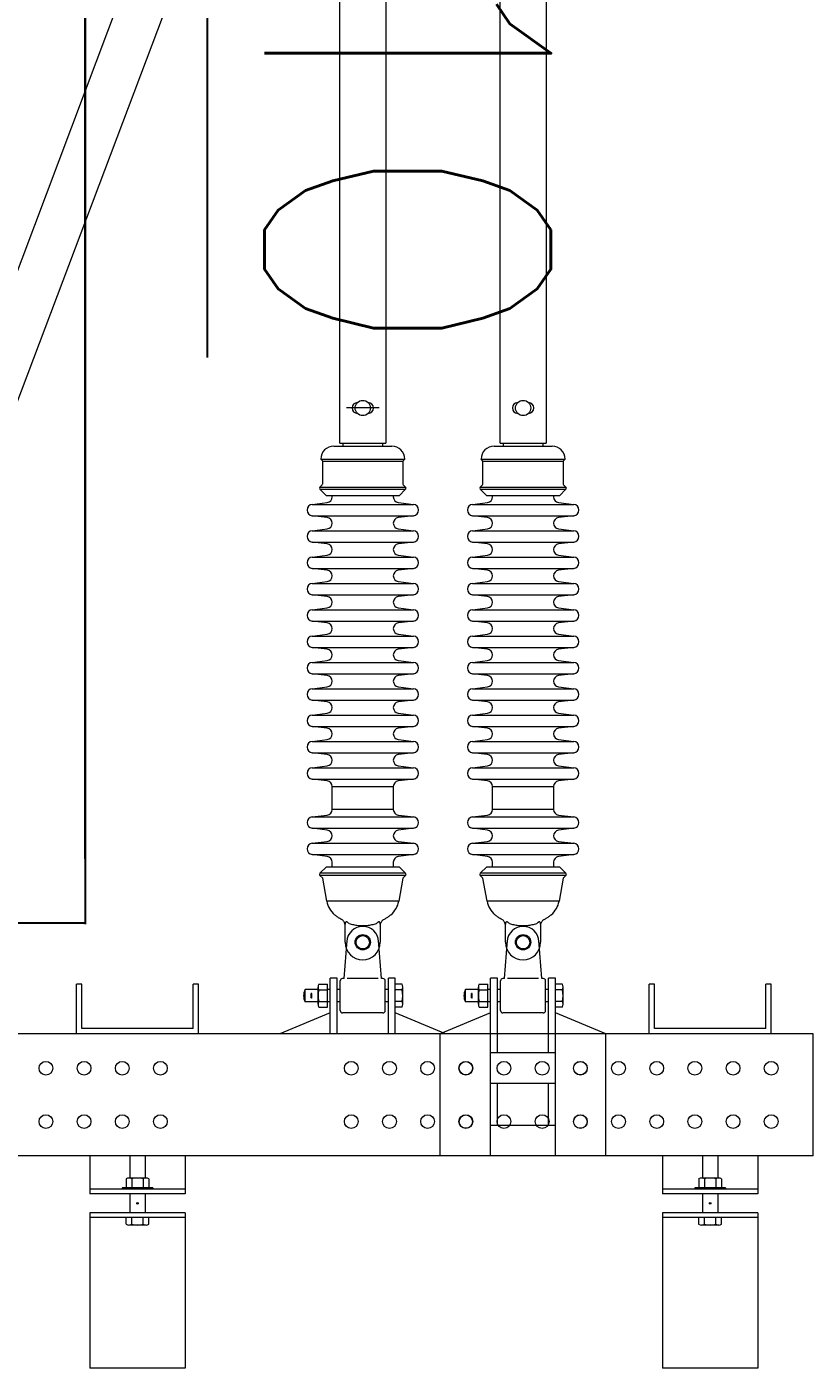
# Model space of a CAD drawing. Header units: millimetres. Extents: x -37020 to 35906, y -101 to 52234.
# Drawn here: x -218.469 to -217.439, y 318.751 to 320.509 of the extents above; entities that cross this region are included whole.
import ezdxf

# ---------------------------------------------------------------- set-up
doc = ezdxf.new("R2010")
doc.units = ezdxf.units.MM
doc.layers.add('Catenaria', color=2, linetype='Continuous')
doc.styles.add('Romans PF', font='romans.shx', dxfattribs={"width": 0.8})

msp = doc.modelspace()

# ---------------------------------------------------------------- linework, layer by layer
at = {"color": 251, "linetype": 'Continuous', "lineweight": 15}
for p, q in [((-218.0588, 319.9633), (-218.0588, 321.037)), ((-217.9985, 320.9282), (-217.9985, 319.9633)), ((-217.8488, 319.9633), (-217.8488, 320.8652)), ((-217.7885, 320.7564), (-217.7885, 319.9633)), ((-218.5859, 319.9118), (-218.3341, 320.5786)), ((-218.2777, 320.5573), (-218.5294, 319.8905)), ((-218.0071, 320.0093), (-218.0501, 320.0093)), ((-218.0588, 319.9633), (-217.9985, 319.9633)), ((-218.0544, 319.9593), (-218.0544, 319.9633)), ((-218.0029, 319.9633), (-218.0029, 319.9593)), ((-217.8488, 319.9633), (-217.7885, 319.9633)), ((-217.8444, 319.9593), (-217.8444, 319.9633)), ((-217.7929, 319.9633), (-217.7929, 319.9593)), ((-218.0811, 319.9398), (-218.0836, 319.9423)), ((-218.0836, 319.9423), (-217.9736, 319.9423)), ((-218.0811, 319.9101), (-218.0811, 319.9398)), ((-218.0811, 319.9398), (-217.9761, 319.9398)), ((-217.9736, 319.9423), (-217.9761, 319.9398)), ((-217.9761, 319.9398), (-217.9761, 319.9101)), ((-217.8711, 319.9398), (-217.8736, 319.9423)), ((-217.8736, 319.9423), (-217.7636, 319.9423)), ((-217.8711, 319.9101), (-217.8711, 319.9398)), ((-217.8711, 319.9398), (-217.7661, 319.9398)), ((-217.7636, 319.9423), (-217.7661, 319.9398)), ((-217.7661, 319.9398), (-217.7661, 319.9101)), ((-218.0847, 319.9057), (-218.0817, 319.9087)), ((-218.0847, 319.9057), (-217.9725, 319.9057)), ((-218.0761, 319.8943), (-218.0847, 319.9029)), ((-218.0847, 319.9029), (-217.9725, 319.9029)), ((-217.9725, 319.9029), (-217.9811, 319.8943)), ((-217.9755, 319.9087), (-217.9725, 319.9057)), ((-217.8747, 319.9057), (-217.8717, 319.9087)), ((-217.8747, 319.9057), (-217.7625, 319.9057)), ((-217.8661, 319.8943), (-217.8747, 319.9029)), ((-217.8747, 319.9029), (-217.7625, 319.9029)), ((-217.7625, 319.9029), (-217.7711, 319.8943)), ((-217.7655, 319.9087), (-217.7625, 319.9057)), ((-218.095, 319.883), (-218.0752, 319.8854)), ((-218.095, 319.883), (-217.9622, 319.883)), ((-217.9811, 319.8943), (-218.0761, 319.8943)), ((-218.0686, 319.8928), (-218.0686, 319.8943)), ((-217.9886, 319.8943), (-217.9886, 319.8928)), ((-217.982, 319.8854), (-217.9622, 319.883)), ((-217.885, 319.883), (-217.8652, 319.8854)), ((-217.885, 319.883), (-217.7522, 319.883)), ((-217.7711, 319.8943), (-217.8661, 319.8943)), ((-217.8586, 319.8928), (-217.8586, 319.8943)), ((-217.7786, 319.8943), (-217.7786, 319.8928)), ((-217.772, 319.8854), (-217.7522, 319.883)), ((-218.0752, 319.8658), (-218.095, 319.8681)), ((-218.095, 319.8681), (-217.9622, 319.8681)), ((-217.9622, 319.8681), (-217.982, 319.8658)), ((-217.8652, 319.8658), (-217.885, 319.8681)), ((-217.885, 319.8681), (-217.7522, 319.8681)), ((-217.7522, 319.8681), (-217.772, 319.8658)), ((-218.095, 319.8485), (-218.0752, 319.8509)), ((-218.095, 319.8485), (-217.9622, 319.8485)), ((-217.982, 319.8509), (-217.9622, 319.8485)), ((-217.885, 319.8485), (-217.8652, 319.8509)), ((-217.885, 319.8485), (-217.7522, 319.8485)), ((-217.772, 319.8509), (-217.7522, 319.8485)), ((-218.0752, 319.8313), (-218.095, 319.8336)), ((-218.095, 319.8336), (-217.9622, 319.8336)), ((-217.9622, 319.8336), (-217.982, 319.8313)), ((-217.8652, 319.8313), (-217.885, 319.8336)), ((-217.885, 319.8336), (-217.7522, 319.8336)), ((-217.7522, 319.8336), (-217.772, 319.8313)), ((-218.095, 319.814), (-218.0752, 319.8164)), ((-218.095, 319.814), (-217.9622, 319.814)), ((-217.982, 319.8164), (-217.9622, 319.814)), ((-217.885, 319.814), (-217.8652, 319.8164)), ((-217.885, 319.814), (-217.7522, 319.814)), ((-217.772, 319.8164), (-217.7522, 319.814)), ((-218.0752, 319.7968), (-218.095, 319.7991)), ((-218.095, 319.7991), (-217.9622, 319.7991)), ((-217.9622, 319.7991), (-217.982, 319.7968)), ((-217.8652, 319.7968), (-217.885, 319.7991)), ((-217.885, 319.7991), (-217.7522, 319.7991)), ((-217.7522, 319.7991), (-217.772, 319.7968)), ((-218.095, 319.7795), (-218.0752, 319.7819)), ((-218.095, 319.7795), (-217.9622, 319.7795)), ((-217.982, 319.7819), (-217.9622, 319.7795)), ((-217.885, 319.7795), (-217.8652, 319.7819)), ((-217.885, 319.7795), (-217.7522, 319.7795)), ((-217.772, 319.7819), (-217.7522, 319.7795)), ((-218.0752, 319.7623), (-218.095, 319.7646)), ((-218.095, 319.7646), (-217.9622, 319.7646)), ((-217.9622, 319.7646), (-217.982, 319.7623)), ((-217.8652, 319.7623), (-217.885, 319.7646)), ((-217.885, 319.7646), (-217.7522, 319.7646)), ((-217.7522, 319.7646), (-217.772, 319.7623)), ((-218.095, 319.745), (-218.0752, 319.7474)), ((-218.095, 319.745), (-217.9622, 319.745)), ((-217.982, 319.7474), (-217.9622, 319.745)), ((-217.885, 319.745), (-217.8652, 319.7474)), ((-217.885, 319.745), (-217.7522, 319.745)), ((-217.772, 319.7474), (-217.7522, 319.745)), ((-218.0752, 319.7278), (-218.095, 319.7301)), ((-218.095, 319.7301), (-217.9622, 319.7301)), ((-217.9622, 319.7301), (-217.982, 319.7278)), ((-217.8652, 319.7278), (-217.885, 319.7301)), ((-217.885, 319.7301), (-217.7522, 319.7301)), ((-217.7522, 319.7301), (-217.772, 319.7278)), ((-218.095, 319.7105), (-218.0752, 319.7129)), ((-218.095, 319.7105), (-217.9622, 319.7105)), ((-217.982, 319.7129), (-217.9622, 319.7105)), ((-217.885, 319.7105), (-217.8652, 319.7129)), ((-217.885, 319.7105), (-217.7522, 319.7105)), ((-217.772, 319.7129), (-217.7522, 319.7105)), ((-218.0752, 319.6933), (-218.095, 319.6956)), ((-218.095, 319.6956), (-217.9622, 319.6956)), ((-217.9622, 319.6956), (-217.982, 319.6933)), ((-217.8652, 319.6933), (-217.885, 319.6956)), ((-217.885, 319.6956), (-217.7522, 319.6956)), ((-217.7522, 319.6956), (-217.772, 319.6933)), ((-218.095, 319.676), (-218.0752, 319.6784)), ((-218.095, 319.676), (-217.9622, 319.676)), ((-217.982, 319.6784), (-217.9622, 319.676)), ((-217.885, 319.676), (-217.8652, 319.6784)), ((-217.885, 319.676), (-217.7522, 319.676)), ((-217.772, 319.6784), (-217.7522, 319.676)), ((-218.0752, 319.6588), (-218.095, 319.6611)), ((-218.095, 319.6611), (-217.9622, 319.6611)), ((-217.9622, 319.6611), (-217.982, 319.6588)), ((-217.8652, 319.6588), (-217.885, 319.6611)), ((-217.885, 319.6611), (-217.7522, 319.6611)), ((-217.7522, 319.6611), (-217.772, 319.6588)), ((-218.095, 319.6415), (-218.0752, 319.6439)), ((-218.095, 319.6415), (-217.9622, 319.6415)), ((-217.982, 319.6439), (-217.9622, 319.6415)), ((-217.885, 319.6415), (-217.8652, 319.6439)), ((-217.885, 319.6415), (-217.7522, 319.6415)), ((-217.772, 319.6439), (-217.7522, 319.6415)), ((-218.0752, 319.6243), (-218.095, 319.6266)), ((-218.095, 319.6266), (-217.9622, 319.6266)), ((-217.9622, 319.6266), (-217.982, 319.6243)), ((-217.8652, 319.6243), (-217.885, 319.6266)), ((-217.885, 319.6266), (-217.7522, 319.6266)), ((-217.7522, 319.6266), (-217.772, 319.6243)), ((-218.095, 319.607), (-218.0752, 319.6094)), ((-218.095, 319.607), (-217.9622, 319.607)), ((-217.982, 319.6094), (-217.9622, 319.607)), ((-217.885, 319.607), (-217.8652, 319.6094)), ((-217.885, 319.607), (-217.7522, 319.607)), ((-217.772, 319.6094), (-217.7522, 319.607)), ((-218.0752, 319.5898), (-218.095, 319.5921)), ((-218.095, 319.5921), (-217.9622, 319.5921)), ((-217.9622, 319.5921), (-217.982, 319.5898)), ((-217.8652, 319.5898), (-217.885, 319.5921)), ((-217.885, 319.5921), (-217.7522, 319.5921)), ((-217.7522, 319.5921), (-217.772, 319.5898)), ((-218.095, 319.5725), (-218.0752, 319.5749)), ((-218.095, 319.5725), (-217.9622, 319.5725)), ((-217.982, 319.5749), (-217.9622, 319.5725)), ((-217.885, 319.5725), (-217.8652, 319.5749)), ((-217.885, 319.5725), (-217.7522, 319.5725)), ((-217.772, 319.5749), (-217.7522, 319.5725)), ((-218.0752, 319.5553), (-218.095, 319.5576)), ((-218.095, 319.5576), (-217.9622, 319.5576)), ((-217.9622, 319.5576), (-217.982, 319.5553)), ((-217.8652, 319.5553), (-217.885, 319.5576)), ((-217.885, 319.5576), (-217.7522, 319.5576)), ((-217.7522, 319.5576), (-217.772, 319.5553)), ((-218.095, 319.538), (-218.0752, 319.5404)), ((-218.095, 319.538), (-217.9622, 319.538)), ((-217.982, 319.5404), (-217.9622, 319.538)), ((-217.885, 319.538), (-217.8652, 319.5404)), ((-217.885, 319.538), (-217.7522, 319.538)), ((-217.772, 319.5404), (-217.7522, 319.538)), ((-218.0752, 319.5208), (-218.095, 319.5231)), ((-218.095, 319.5231), (-217.9622, 319.5231)), ((-218.0686, 319.4833), (-218.0686, 319.5133)), ((-218.0686, 319.5133), (-218.0286, 319.5133)), ((-218.0286, 319.5133), (-217.9886, 319.5133)), ((-217.9886, 319.5133), (-217.9886, 319.4833)), ((-217.9622, 319.5231), (-217.982, 319.5208)), ((-217.8652, 319.5208), (-217.885, 319.5231)), ((-217.885, 319.5231), (-217.7522, 319.5231)), ((-217.8586, 319.4833), (-217.8586, 319.5133)), ((-217.8586, 319.5133), (-217.8186, 319.5133)), ((-217.8186, 319.5133), (-217.7786, 319.5133)), ((-217.7786, 319.5133), (-217.7786, 319.4833)), ((-217.7522, 319.5231), (-217.772, 319.5208)), ((-218.095, 319.4735), (-218.0752, 319.4759)), ((-217.9886, 319.4833), (-218.0686, 319.4833)), ((-217.982, 319.4759), (-217.9622, 319.4735)), ((-217.885, 319.4735), (-217.8652, 319.4759)), ((-217.7786, 319.4833), (-217.8586, 319.4833)), ((-217.772, 319.4759), (-217.7522, 319.4735)), ((-218.095, 319.4735), (-217.9622, 319.4735)), ((-218.0752, 319.4563), (-218.095, 319.4586)), ((-218.095, 319.4586), (-217.9622, 319.4586)), ((-217.9622, 319.4586), (-217.982, 319.4563)), ((-217.885, 319.4735), (-217.7522, 319.4735)), ((-217.8652, 319.4563), (-217.885, 319.4586)), ((-217.885, 319.4586), (-217.7522, 319.4586)), ((-217.7522, 319.4586), (-217.772, 319.4563)), ((-218.095, 319.439), (-218.0752, 319.4414)), ((-217.982, 319.4414), (-217.9622, 319.439)), ((-217.885, 319.439), (-217.8652, 319.4414)), ((-217.772, 319.4414), (-217.7522, 319.439)), ((-218.095, 319.439), (-217.9622, 319.439)), ((-218.0752, 319.4218), (-218.095, 319.4241)), ((-218.095, 319.4241), (-217.9622, 319.4241)), ((-217.9622, 319.4241), (-217.982, 319.4218)), ((-217.885, 319.439), (-217.7522, 319.439)), ((-217.8652, 319.4218), (-217.885, 319.4241)), ((-217.885, 319.4241), (-217.7522, 319.4241)), ((-217.7522, 319.4241), (-217.772, 319.4218)), ((-218.0847, 319.3997), (-218.0761, 319.4083)), ((-218.0761, 319.4083), (-217.9811, 319.4083)), ((-218.0686, 319.4083), (-218.0686, 319.4143)), ((-217.9886, 319.4143), (-217.9886, 319.4083)), ((-217.9811, 319.4083), (-217.9725, 319.3997)), ((-217.8747, 319.3997), (-217.8661, 319.4083)), ((-217.8661, 319.4083), (-217.7711, 319.4083)), ((-217.8586, 319.4083), (-217.8586, 319.4143)), ((-217.7786, 319.4143), (-217.7786, 319.4083)), ((-217.7711, 319.4083), (-217.7625, 319.3997)), ((-217.9725, 319.3997), (-218.0847, 319.3997)), ((-218.0811, 319.3933), (-218.0847, 319.3969)), ((-217.9725, 319.3969), (-218.0847, 319.3969)), ((-218.0758, 319.3632), (-218.0811, 319.3933)), ((-217.9761, 319.3933), (-217.9814, 319.3632)), ((-217.9725, 319.3969), (-217.9761, 319.3933)), ((-217.7625, 319.3997), (-217.8747, 319.3997)), ((-217.8711, 319.3933), (-217.8747, 319.3969)), ((-217.7625, 319.3969), (-217.8747, 319.3969)), ((-217.8658, 319.3632), (-217.8711, 319.3933)), ((-217.7661, 319.3933), (-217.7714, 319.3632)), ((-217.7625, 319.3969), (-217.7661, 319.3933)), ((-217.9814, 319.3632), (-218.0758, 319.3632)), ((-217.7714, 319.3632), (-217.8658, 319.3632)), ((-218.0516, 319.3093), (-218.0516, 319.3331)), ((-218.0099, 319.3347), (-218.0106, 319.334)), ((-218.0056, 319.3331), (-218.0057, 319.3336)), ((-218.0056, 319.3331), (-218.0056, 319.3093)), ((-217.8416, 319.3093), (-217.8416, 319.3331)), ((-217.7999, 319.3347), (-217.8006, 319.334)), ((-217.7956, 319.3331), (-217.7957, 319.3336)), ((-217.7956, 319.3331), (-217.7956, 319.3093)), ((-218.0531, 319.2618), (-218.0492, 319.3117)), ((-218.0041, 319.2618), (-218.008, 319.3117)), ((-217.8431, 319.2618), (-217.8392, 319.3117)), ((-217.7941, 319.2618), (-217.798, 319.3117)), ((-218.3966, 319.2543), (-218.4036, 319.2543)), ((-218.4036, 319.1893), (-218.4036, 319.2543)), ((-218.3966, 319.1963), (-218.3966, 319.2543)), ((-218.2436, 319.2543), (-218.2506, 319.2543)), ((-218.2506, 319.1963), (-218.2506, 319.2543)), ((-218.2436, 319.1893), (-218.2436, 319.2543)), ((-218.0872, 319.2473), (-218.1041, 319.2473)), ((-218.1041, 319.2313), (-218.1041, 319.2473)), ((-218.0872, 319.2281), (-218.0872, 319.2506)), ((-218.0862, 319.2543), (-218.0747, 319.2543)), ((-218.0747, 319.2243), (-218.0747, 319.2543)), ((-218.0711, 319.2473), (-218.0747, 319.2473)), ((-218.0621, 319.2623), (-218.0711, 319.2623)), ((-218.0711, 319.1893), (-218.0711, 319.2623)), ((-218.0621, 319.1893), (-218.0621, 319.2623)), ((-218.0581, 319.2473), (-218.0621, 319.2473)), ((-218.0581, 319.2198), (-218.0581, 319.2588)), ((-218.0531, 319.2618), (-218.0551, 319.2618)), ((-218.0083, 319.2618), (-218.049, 319.2618)), ((-218.0021, 319.2618), (-218.0041, 319.2618)), ((-217.9991, 319.2198), (-217.9991, 319.2588)), ((-217.9951, 319.2473), (-217.9991, 319.2473)), ((-217.9861, 319.2623), (-217.9951, 319.2623)), ((-217.9951, 319.1893), (-217.9951, 319.2623)), ((-217.9861, 319.1893), (-217.9861, 319.2623)), ((-217.9771, 319.2543), (-217.9861, 319.2543)), ((-217.9761, 319.2281), (-217.9761, 319.2506)), ((-217.8772, 319.2473), (-217.8941, 319.2473)), ((-217.8941, 319.2313), (-217.8941, 319.2473)), ((-217.8772, 319.2281), (-217.8772, 319.2506)), ((-217.8762, 319.2543), (-217.8647, 319.2543)), ((-217.8647, 319.2243), (-217.8647, 319.2543)), ((-217.8611, 319.2473), (-217.8647, 319.2473)), ((-217.8521, 319.2623), (-217.8611, 319.2623)), ((-217.8611, 319.0293), (-217.8611, 319.2623)), ((-217.8521, 319.1643), (-217.8521, 319.2623)), ((-217.8481, 319.2473), (-217.8521, 319.2473)), ((-217.8481, 319.2198), (-217.8481, 319.2588)), ((-217.8431, 319.2618), (-217.8451, 319.2618)), ((-217.7983, 319.2618), (-217.839, 319.2618)), ((-217.7921, 319.2618), (-217.7941, 319.2618)), ((-217.7891, 319.2198), (-217.7891, 319.2588)), ((-217.7851, 319.2473), (-217.7891, 319.2473)), ((-217.7761, 319.2623), (-217.7851, 319.2623)), ((-217.7851, 319.1643), (-217.7851, 319.2623)), ((-217.7761, 319.0293), (-217.7761, 319.2623)), ((-217.7671, 319.2543), (-217.7761, 319.2543)), ((-217.7661, 319.2281), (-217.7661, 319.2506)), ((-217.6466, 319.2543), (-217.6536, 319.2543)), ((-217.6536, 319.1893), (-217.6536, 319.2543)), ((-217.6466, 319.1963), (-217.6466, 319.2543)), ((-217.4936, 319.2543), (-217.5006, 319.2543)), ((-217.5006, 319.1963), (-217.5006, 319.2543)), ((-217.4936, 319.1893), (-217.4936, 319.2543)), ((-218.0872, 319.2313), (-218.1041, 319.2313)), ((-218.0961, 319.2364), (-218.0961, 319.2423)), ((-218.0951, 319.2364), (-218.0951, 319.2423)), ((-218.0862, 319.2468), (-218.0747, 319.2468)), ((-218.0862, 319.2318), (-218.0747, 319.2318)), ((-218.0711, 319.2313), (-218.0747, 319.2313)), ((-218.0581, 319.2313), (-218.0621, 319.2313)), ((-217.9951, 319.2313), (-217.9991, 319.2313)), ((-217.9771, 319.2468), (-217.9861, 319.2468)), ((-217.9771, 319.2318), (-217.9861, 319.2318)), ((-217.8772, 319.2313), (-217.8941, 319.2313)), ((-217.8861, 319.2364), (-217.8861, 319.2423)), ((-217.8851, 319.2364), (-217.8851, 319.2423)), ((-217.8762, 319.2468), (-217.8647, 319.2468)), ((-217.8762, 319.2318), (-217.8647, 319.2318)), ((-217.8611, 319.2313), (-217.8647, 319.2313)), ((-217.8481, 319.2313), (-217.8521, 319.2313)), ((-217.7851, 319.2313), (-217.7891, 319.2313)), ((-217.7671, 319.2468), (-217.7761, 319.2468)), ((-217.7671, 319.2318), (-217.7761, 319.2318)), ((-218.0711, 319.2168), (-218.1371, 319.1893)), ((-218.0862, 319.2243), (-218.0747, 319.2243)), ((-218.0021, 319.2168), (-218.0551, 319.2168)), ((-217.9771, 319.2243), (-217.9861, 319.2243)), ((-217.9201, 319.1893), (-217.9861, 319.2168)), ((-217.8611, 319.2168), (-217.9271, 319.1893)), ((-217.8762, 319.2243), (-217.8647, 319.2243)), ((-217.7921, 319.2168), (-217.8451, 319.2168)), ((-217.7671, 319.2243), (-217.7761, 319.2243)), ((-217.7101, 319.1893), (-217.7761, 319.2168)), ((-218.2506, 319.1963), (-218.3966, 319.1963)), ((-217.5006, 319.1963), (-217.6466, 319.1963)), ((-217.4386, 319.1893), (-219.2086, 319.1893)), ((-217.9271, 319.0293), (-217.9271, 319.1893)), ((-217.7101, 319.0293), (-217.7101, 319.1893)), ((-217.4386, 319.0293), (-217.4386, 319.1893)), ((-217.7761, 319.1643), (-217.8611, 319.1643)), ((-217.7761, 319.1243), (-217.8611, 319.1243)), ((-217.8521, 319.0693), (-217.8521, 319.1243)), ((-217.7851, 319.0693), (-217.7851, 319.1243)), ((-217.7761, 319.0693), (-217.8611, 319.0693)), ((-217.4386, 319.0293), (-219.2086, 319.0293)), ((-218.3861, 319.0293), (-218.3861, 318.9798)), ((-218.3336, 319.0293), (-218.3336, 319.0003)), ((-218.3136, 319.0293), (-218.3136, 319.0003)), ((-218.2611, 319.0293), (-218.2611, 318.9798)), ((-217.9101, 319.0293), (-218.1271, 319.0293)), ((-217.7101, 319.0293), (-217.9271, 319.0293)), ((-217.6101, 319.0293), (-217.8271, 319.0293)), ((-217.6361, 319.0293), (-217.6361, 318.9798)), ((-217.5836, 319.0293), (-217.5836, 319.0003)), ((-217.5636, 319.0293), (-217.5636, 319.0003)), ((-217.5111, 319.0293), (-217.5111, 318.9798)), ((-218.2611, 318.9858), (-218.3861, 318.9858)), ((-218.3036, 318.9878), (-218.3436, 318.9878)), ((-218.3436, 318.9878), (-218.3436, 318.9858)), ((-218.3386, 318.9993), (-218.3386, 318.9878)), ((-218.3086, 318.9878), (-218.3386, 318.9878)), ((-218.3124, 319.0003), (-218.3349, 319.0003)), ((-218.3311, 318.9993), (-218.3311, 318.9878)), ((-218.3161, 318.9993), (-218.3161, 318.9878)), ((-218.3086, 318.9993), (-218.3086, 318.9878)), ((-218.3036, 318.9878), (-218.3036, 318.9858)), ((-217.5111, 318.9858), (-217.6361, 318.9858)), ((-217.5536, 318.9878), (-217.5936, 318.9878)), ((-217.5936, 318.9878), (-217.5936, 318.9858)), ((-217.5886, 318.9993), (-217.5886, 318.9878)), ((-217.5586, 318.9878), (-217.5886, 318.9878)), ((-217.5624, 319.0003), (-217.5849, 319.0003)), ((-217.5811, 318.9993), (-217.5811, 318.9878)), ((-217.5661, 318.9993), (-217.5661, 318.9878)), ((-217.5586, 318.9993), (-217.5586, 318.9878)), ((-217.5536, 318.9878), (-217.5536, 318.9858)), ((-218.2611, 318.9798), (-218.3861, 318.9798)), ((-218.3336, 318.9798), (-218.3336, 318.9548)), ((-218.3136, 318.9798), (-218.3136, 318.9548)), ((-217.5111, 318.9798), (-217.6361, 318.9798)), ((-217.5836, 318.9798), (-217.5836, 318.9548)), ((-217.5636, 318.9798), (-217.5636, 318.9548)), ((-218.3861, 318.9548), (-218.3861, 318.7513)), ((-218.2611, 318.9548), (-218.3861, 318.9548)), ((-218.2611, 318.9488), (-218.3861, 318.9488)), ((-218.3386, 318.9398), (-218.3386, 318.9488)), ((-218.3311, 318.9398), (-218.3311, 318.9488)), ((-218.3161, 318.9398), (-218.3161, 318.9488)), ((-218.3086, 318.9398), (-218.3086, 318.9488)), ((-218.2611, 318.9548), (-218.2611, 318.7513)), ((-217.6361, 318.9548), (-217.6361, 318.7513)), ((-217.5111, 318.9548), (-217.6361, 318.9548)), ((-217.5111, 318.9488), (-217.6361, 318.9488)), ((-217.5886, 318.9398), (-217.5886, 318.9488)), ((-217.5811, 318.9398), (-217.5811, 318.9488)), ((-217.5661, 318.9398), (-217.5661, 318.9488)), ((-217.5586, 318.9398), (-217.5586, 318.9488)), ((-217.5111, 318.9548), (-217.5111, 318.7513)), ((-218.3124, 318.9388), (-218.3349, 318.9388)), ((-217.5624, 318.9388), (-217.5849, 318.9388)), ((-218.2611, 318.7513), (-218.3861, 318.7513)), ((-217.5111, 318.7513), (-217.6361, 318.7513))]:
    msp.add_line(p, q, dxfattribs=at)
for centre, radius in [((-218.0286, 320.0093), 0.01), ((-217.8186, 320.0093), 0.01), ((-218.0286, 319.3093), 0.01), ((-218.0286, 319.3093), 0.00875), ((-217.8186, 319.3093), 0.01), ((-217.8186, 319.3093), 0.00875), ((-218.4436, 319.1443), 0.009), ((-218.3936, 319.1443), 0.009), ((-218.3436, 319.1443), 0.009), ((-218.2936, 319.1443), 0.009), ((-218.0436, 319.1443), 0.009), ((-217.9936, 319.1443), 0.009), ((-217.9436, 319.1443), 0.009), ((-217.8936, 319.1443), 0.009), ((-217.8936, 319.1443), 0.00875), ((-217.8436, 319.1443), 0.009), ((-217.7936, 319.1443), 0.009), ((-217.7436, 319.1443), 0.009), ((-217.7436, 319.1443), 0.00875), ((-217.6936, 319.1443), 0.009), ((-217.6436, 319.1443), 0.009), ((-217.5936, 319.1443), 0.009), ((-217.5436, 319.1443), 0.009), ((-217.4936, 319.1443), 0.009), ((-218.4436, 319.0743), 0.009), ((-218.3936, 319.0743), 0.009), ((-218.3436, 319.0743), 0.009), ((-218.2936, 319.0743), 0.009), ((-218.0436, 319.0743), 0.009), ((-217.9936, 319.0743), 0.009), ((-217.9436, 319.0743), 0.009), ((-217.8936, 319.0743), 0.009), ((-217.8936, 319.0743), 0.00875), ((-217.8436, 319.0743), 0.009), ((-217.7936, 319.0743), 0.009), ((-217.7436, 319.0743), 0.009), ((-217.7436, 319.0743), 0.00875), ((-217.6936, 319.0743), 0.009), ((-217.6436, 319.0743), 0.009), ((-217.5936, 319.0743), 0.009), ((-217.5436, 319.0743), 0.009), ((-217.4936, 319.0743), 0.009), ((-218.3236, 318.9673), 0.00102), ((-217.5736, 318.9673), 0.00102)]:
    msp.add_circle(centre, radius, dxfattribs=at)
for centre, radius, start, end in [((-218.0356, 320.0093), 0.007, 90, 270), ((-218.0216, 320.0093), 0.007, 270, 90), ((-217.8256, 320.0093), 0.007, 90, 270), ((-217.8116, 320.0093), 0.007, 270, 90), ((-218.0666, 319.9423), 0.017, 90, 180), ((-217.9906, 319.9423), 0.017, 0, 90), ((-217.8566, 319.9423), 0.017, 90, 180), ((-217.7806, 319.9423), 0.017, 0, 90), ((-218.0833, 319.9043), 0.002, 135, 225), ((-218.0831, 319.9101), 0.002, 315, 0), ((-217.9741, 319.9101), 0.002, 180, 225), ((-217.9739, 319.9043), 0.002, 315, 45), ((-217.8733, 319.9043), 0.002, 135, 225), ((-217.8731, 319.9101), 0.002, 315, 0), ((-217.7641, 319.9101), 0.002, 180, 225), ((-217.7639, 319.9043), 0.002, 315, 45), ((-218.0941, 319.8756), 0.0075, 96.9668, 263.0332), ((-218.0761, 319.8928), 0.0075, 276.9668, 0), ((-217.9811, 319.8928), 0.0075, 180, 263.0332), ((-217.9631, 319.8756), 0.0075, 276.9668, 83.0332), ((-217.8841, 319.8756), 0.0075, 96.9668, 263.0332), ((-217.8661, 319.8928), 0.0075, 276.9668, 0), ((-217.7711, 319.8928), 0.0075, 180, 263.0332), ((-217.7531, 319.8756), 0.0075, 276.9668, 83.0332), ((-218.0761, 319.8583), 0.0075, 276.9668, 83.0332), ((-217.9811, 319.8583), 0.0075, 96.9668, 263.0332), ((-217.8661, 319.8583), 0.0075, 276.9668, 83.0332), ((-217.7711, 319.8583), 0.0075, 96.9668, 263.0332), ((-218.0941, 319.8411), 0.0075, 96.9668, 263.0332), ((-217.9631, 319.8411), 0.0075, 276.9668, 83.0332), ((-217.8841, 319.8411), 0.0075, 96.9668, 263.0332), ((-217.7531, 319.8411), 0.0075, 276.9668, 83.0332), ((-218.0761, 319.8238), 0.0075, 276.9668, 83.0332), ((-217.9811, 319.8238), 0.0075, 96.9668, 263.0332), ((-217.8661, 319.8238), 0.0075, 276.9668, 83.0332), ((-217.7711, 319.8238), 0.0075, 96.9668, 263.0332), ((-218.0941, 319.8066), 0.0075, 96.9668, 263.0332), ((-217.9631, 319.8066), 0.0075, 276.9668, 83.0332), ((-217.8841, 319.8066), 0.0075, 96.9668, 263.0332), ((-217.7531, 319.8066), 0.0075, 276.9668, 83.0332), ((-218.0761, 319.7893), 0.0075, 276.9668, 83.0332), ((-217.9811, 319.7893), 0.0075, 96.9668, 263.0332), ((-217.8661, 319.7893), 0.0075, 276.9668, 83.0332), ((-217.7711, 319.7893), 0.0075, 96.9668, 263.0332), ((-218.0941, 319.7721), 0.0075, 96.9668, 263.0332), ((-217.9631, 319.7721), 0.0075, 276.9668, 83.0332), ((-217.8841, 319.7721), 0.0075, 96.9668, 263.0332), ((-217.7531, 319.7721), 0.0075, 276.9668, 83.0332), ((-218.0761, 319.7548), 0.0075, 276.9668, 83.0332), ((-217.9811, 319.7548), 0.0075, 96.9668, 263.0332), ((-217.8661, 319.7548), 0.0075, 276.9668, 83.0332), ((-217.7711, 319.7548), 0.0075, 96.9668, 263.0332), ((-218.0941, 319.7376), 0.0075, 96.9668, 263.0332), ((-217.9631, 319.7376), 0.0075, 276.9668, 83.0332), ((-217.8841, 319.7376), 0.0075, 96.9668, 263.0332), ((-217.7531, 319.7376), 0.0075, 276.9668, 83.0332), ((-218.0761, 319.7203), 0.0075, 276.9668, 83.0332), ((-217.9811, 319.7203), 0.0075, 96.9668, 263.0332), ((-217.8661, 319.7203), 0.0075, 276.9668, 83.0332), ((-217.7711, 319.7203), 0.0075, 96.9668, 263.0332), ((-218.0941, 319.7031), 0.0075, 96.9668, 263.0332), ((-217.9631, 319.7031), 0.0075, 276.9668, 83.0332), ((-217.8841, 319.7031), 0.0075, 96.9668, 263.0332), ((-217.7531, 319.7031), 0.0075, 276.9668, 83.0332), ((-218.0761, 319.6858), 0.0075, 276.9668, 83.0332), ((-217.9811, 319.6858), 0.0075, 96.9668, 263.0332), ((-217.8661, 319.6858), 0.0075, 276.9668, 83.0332), ((-217.7711, 319.6858), 0.0075, 96.9668, 263.0332), ((-218.0941, 319.6686), 0.0075, 96.9668, 263.0332), ((-217.9631, 319.6686), 0.0075, 276.9668, 83.0332), ((-217.8841, 319.6686), 0.0075, 96.9668, 263.0332), ((-217.7531, 319.6686), 0.0075, 276.9668, 83.0332), ((-218.0761, 319.6513), 0.0075, 276.9668, 83.0332), ((-217.9811, 319.6513), 0.0075, 96.9668, 263.0332), ((-217.8661, 319.6513), 0.0075, 276.9668, 83.0332), ((-217.7711, 319.6513), 0.0075, 96.9668, 263.0332), ((-218.0941, 319.6341), 0.0075, 96.9668, 263.0332), ((-217.9631, 319.6341), 0.0075, 276.9668, 83.0332), ((-217.8841, 319.6341), 0.0075, 96.9668, 263.0332), ((-217.7531, 319.6341), 0.0075, 276.9668, 83.0332), ((-218.0761, 319.6168), 0.0075, 276.9668, 83.0332), ((-217.9811, 319.6168), 0.0075, 96.9668, 263.0332), ((-217.8661, 319.6168), 0.0075, 276.9668, 83.0332), ((-217.7711, 319.6168), 0.0075, 96.9668, 263.0332), ((-218.0941, 319.5996), 0.0075, 96.9668, 263.0332), ((-217.9631, 319.5996), 0.0075, 276.9668, 83.0332), ((-217.8841, 319.5996), 0.0075, 96.9668, 263.0332), ((-217.7531, 319.5996), 0.0075, 276.9668, 83.0332), ((-218.0761, 319.5823), 0.0075, 276.9668, 83.0332), ((-217.9811, 319.5823), 0.0075, 96.9668, 263.0332), ((-217.8661, 319.5823), 0.0075, 276.9668, 83.0332), ((-217.7711, 319.5823), 0.0075, 96.9668, 263.0332), ((-218.0941, 319.5651), 0.0075, 96.9668, 263.0332), ((-217.9631, 319.5651), 0.0075, 276.9668, 83.0332), ((-217.8841, 319.5651), 0.0075, 96.9668, 263.0332), ((-217.7531, 319.5651), 0.0075, 276.9668, 83.0332), ((-218.0761, 319.5478), 0.0075, 276.9668, 83.0332), ((-217.9811, 319.5478), 0.0075, 96.9668, 263.0332), ((-217.8661, 319.5478), 0.0075, 276.9668, 83.0332), ((-217.7711, 319.5478), 0.0075, 96.9668, 263.0332), ((-218.0941, 319.5306), 0.0075, 96.9668, 263.0332), ((-217.9631, 319.5306), 0.0075, 276.9668, 83.0332), ((-217.8841, 319.5306), 0.0075, 96.9668, 263.0332), ((-217.7531, 319.5306), 0.0075, 276.9668, 83.0332), ((-218.0761, 319.5133), 0.0075, 0, 83.0332), ((-217.9811, 319.5133), 0.0075, 96.9668, 180), ((-217.8661, 319.5133), 0.0075, 0, 83.0332), ((-217.7711, 319.5133), 0.0075, 96.9668, 180), ((-218.0761, 319.4833), 0.0075, 276.9668, 0), ((-217.9811, 319.4833), 0.0075, 180, 263.0332), ((-217.8661, 319.4833), 0.0075, 276.9668, 0), ((-217.7711, 319.4833), 0.0075, 180, 263.0332), ((-218.0941, 319.4661), 0.0075, 96.9668, 263.0332), ((-217.9631, 319.4661), 0.0075, 276.9668, 83.0332), ((-217.8841, 319.4661), 0.0075, 96.9668, 263.0332), ((-217.7531, 319.4661), 0.0075, 276.9668, 83.0332), ((-218.0761, 319.4488), 0.0075, 276.9668, 83.0332), ((-217.9811, 319.4488), 0.0075, 96.9668, 263.0332), ((-217.8661, 319.4488), 0.0075, 276.9668, 83.0332), ((-217.7711, 319.4488), 0.0075, 96.9668, 263.0332), ((-218.0941, 319.4316), 0.0075, 96.9668, 263.0332), ((-217.9631, 319.4316), 0.0075, 276.9668, 83.0332), ((-217.8841, 319.4316), 0.0075, 96.9668, 263.0332), ((-217.7531, 319.4316), 0.0075, 276.9668, 83.0332), ((-218.0761, 319.4143), 0.0075, 0, 83.0332), ((-217.9811, 319.4143), 0.0075, 96.9668, 180), ((-217.8661, 319.4143), 0.0075, 0, 83.0332), ((-217.7711, 319.4143), 0.0075, 96.9668, 180), ((-218.0833, 319.3983), 0.002, 135, 225), ((-217.9739, 319.3983), 0.002, 315, 45), ((-217.8733, 319.3983), 0.002, 135, 225), ((-217.7639, 319.3983), 0.002, 315, 45), ((-218.0463, 319.3684), 0.03, 190, 230.0716), ((-218.011, 319.3684), 0.03, 309.9284, 350), ((-217.8363, 319.3684), 0.03, 190, 230.0716), ((-217.801, 319.3684), 0.03, 309.9284, 350), ((-218.0286, 319.3093), 0.0208, 2.4053, 177.5947), ((-217.8186, 319.3093), 0.0208, 2.4053, 177.5947), ((-218.0286, 319.3093), 0.023, 180, 0), ((-217.8186, 319.3093), 0.023, 180, 0), ((-218.0891, 319.2393), 0.017, 151.9275, 208.0725), ((-218.0796, 319.2506), 0.00753, 150.1372, 209.8628), ((-218.0551, 319.2588), 0.003, 90, 180), ((-218.0021, 319.2588), 0.003, 0, 90), ((-217.9837, 319.2506), 0.00753, 330.1372, 29.8628), ((-217.8791, 319.2393), 0.017, 151.9275, 208.0725), ((-217.8696, 319.2506), 0.00753, 150.1372, 209.8628), ((-217.8451, 319.2588), 0.003, 90, 180), ((-217.7921, 319.2588), 0.003, 0, 90), ((-217.7737, 319.2506), 0.00753, 330.1372, 29.8628), ((-218.0956, 319.2393), 0.003, 80.4059, 99.5941), ((-218.0956, 319.2393), 0.003, 260.4059, 279.5941), ((-218.0585, 319.2393), 0.0286, 164.8107, 195.1893), ((-218.0796, 319.2281), 0.00753, 150.1372, 209.8628), ((-218.0047, 319.2393), 0.0286, 344.8107, 15.1893), ((-217.9837, 319.2281), 0.00753, 330.1372, 29.8628), ((-217.8856, 319.2393), 0.003, 80.4059, 99.5941), ((-217.8856, 319.2393), 0.003, 260.4059, 279.5941), ((-217.8485, 319.2393), 0.0286, 164.8107, 195.1893), ((-217.8696, 319.2281), 0.00753, 150.1372, 209.8628), ((-217.7947, 319.2393), 0.0286, 344.8107, 15.1893), ((-217.7737, 319.2281), 0.00753, 330.1372, 29.8628), ((-218.0551, 319.2198), 0.003, 180, 270), ((-218.0021, 319.2198), 0.003, 270, 0), ((-217.8451, 319.2198), 0.003, 180, 270), ((-217.7921, 319.2198), 0.003, 270, 0), ((-218.3349, 318.9928), 0.00753, 60.1372, 119.8628), ((-218.3236, 318.9717), 0.0286, 74.8107, 105.1893), ((-218.3124, 318.9928), 0.00753, 60.1372, 119.8628), ((-217.5849, 318.9928), 0.00753, 60.1372, 119.8628), ((-217.5736, 318.9717), 0.0286, 74.8107, 105.1893), ((-217.5624, 318.9928), 0.00753, 60.1372, 119.8628), ((-218.3349, 318.9463), 0.00753, 240.1372, 299.8628), ((-218.3236, 318.9674), 0.0286, 254.8107, 285.1893), ((-218.3124, 318.9463), 0.00753, 240.1372, 299.8628), ((-217.5849, 318.9463), 0.00753, 240.1372, 299.8628), ((-217.5736, 318.9674), 0.0286, 254.8107, 285.1893), ((-217.5624, 318.9463), 0.00753, 240.1372, 299.8628)]:
    msp.add_arc(centre, radius, start, end, dxfattribs=at)
for points, knots in [([(-218.0666, 319.9593), (-218.0666, 319.9593), (-218.0666, 319.9593), (-218.0661, 319.9593), (-218.0651, 319.9593), (-218.0639, 319.9593), (-218.0622, 319.9593), (-218.0602, 319.9593), (-218.0577, 319.9593), (-218.0546, 319.9593), (-218.0509, 319.9593), (-218.0482, 319.9593), (-218.0468, 319.9593)], [0, 0, 0, 0, 0.0738155, 0.1701917, 0.2665548, 0.362931, 0.459294, 0.5536623, 0.6480177, 0.7687258, 0.8861228, 1, 1, 1, 1]), ([(-218.0468, 319.9593), (-218.0455, 319.9593), (-218.0427, 319.9593), (-218.0381, 319.9593), (-218.0336, 319.9593), (-218.0295, 319.9593), (-218.0256, 319.9593), (-218.0217, 319.9593), (-218.0179, 319.9593), (-218.0142, 319.9593), (-218.0107, 319.9593), (-218.0074, 319.9593), (-218.004, 319.9593), (-218.0007, 319.9593), (-217.9977, 319.9593), (-217.9952, 319.9593), (-217.9932, 319.9593), (-217.9917, 319.9593), (-217.9909, 319.9593), (-217.9906, 319.9593), (-217.9906, 319.9593), (-217.9907, 319.9593)], [0, 0, 0, 0, 0.058891, 0.119603, 0.182018, 0.230818, 0.279611, 0.329449, 0.37928, 0.429119, 0.47895, 0.52775, 0.576543, 0.638964, 0.699677, 0.758561, 0.817451, 0.878164, 0.940579, 0.989378, 1, 1, 1, 1]), ([(-217.8566, 319.9593), (-217.8566, 319.9593), (-217.8566, 319.9593), (-217.8561, 319.9593), (-217.8551, 319.9593), (-217.8539, 319.9593), (-217.8522, 319.9593), (-217.8502, 319.9593), (-217.8477, 319.9593), (-217.8446, 319.9593), (-217.8409, 319.9593), (-217.8382, 319.9593), (-217.8368, 319.9593)], [0, 0, 0, 0, 0.0738155, 0.1701917, 0.2665548, 0.362931, 0.459294, 0.5536623, 0.6480177, 0.7687258, 0.8861228, 1, 1, 1, 1]), ([(-217.8368, 319.9593), (-217.8355, 319.9593), (-217.8327, 319.9593), (-217.8281, 319.9593), (-217.8236, 319.9593), (-217.8195, 319.9593), (-217.8156, 319.9593), (-217.8117, 319.9593), (-217.8079, 319.9593), (-217.8042, 319.9593), (-217.8007, 319.9593), (-217.7974, 319.9593), (-217.794, 319.9593), (-217.7907, 319.9593), (-217.7877, 319.9593), (-217.7852, 319.9593), (-217.7832, 319.9593), (-217.7817, 319.9593), (-217.7809, 319.9593), (-217.7806, 319.9593), (-217.7806, 319.9593), (-217.7807, 319.9593)], [0, 0, 0, 0, 0.058891, 0.119603, 0.182018, 0.230818, 0.279611, 0.329449, 0.37928, 0.429119, 0.47895, 0.52775, 0.576543, 0.638964, 0.699677, 0.758561, 0.817451, 0.878164, 0.940579, 0.989378, 1, 1, 1, 1]), ([(-218.0546, 319.3382), (-218.0559, 319.3389), (-218.0585, 319.3403), (-218.0621, 319.3427), (-218.0644, 319.3445), (-218.0655, 319.3454)], [0, 0, 0, 0, 0.336643, 0.676338, 1, 1, 1, 1]), ([(-218.0516, 319.3302), (-218.0517, 319.3309), (-218.0517, 319.3323), (-218.0523, 319.3343), (-218.0531, 319.3362), (-218.054, 319.3375), (-218.0545, 319.3381), (-218.0546, 319.3382)], [0, 0, 0, 0, 0.1618786, 0.3284551, 0.4903377, 0.6569471, 0.6898322, 0.6898322, 0.6898322, 0.6898322]), ([(-218.0466, 319.334), (-218.0469, 319.3343), (-218.0475, 319.3349), (-218.0485, 319.3356), (-218.0494, 319.3361), (-218.0502, 319.3361), (-218.0509, 319.3358), (-218.0515, 319.3349), (-218.0516, 319.3339), (-218.0516, 319.3331)], [0, 0, 0, 0, 0.1456999, 0.2663806, 0.3776883, 0.4821934, 0.5908504, 0.712234, 1, 1, 1, 1]), ([(-218.0057, 319.3336), (-218.0057, 319.3341), (-218.0058, 319.3348), (-218.0062, 319.3356), (-218.0068, 319.336), (-218.0074, 319.3361), (-218.0082, 319.3359), (-218.0091, 319.3354), (-218.0096, 319.335), (-218.0099, 319.3347)], [0, 0, 0, 0, 0.239972, 0.37963, 0.4998, 0.614387, 0.731041, 0.854771, 1, 1, 1, 1]), ([(-218.0056, 319.3302), (-218.0056, 319.3309), (-218.0055, 319.3323), (-218.005, 319.3343), (-218.0041, 319.3362), (-218.0033, 319.3375), (-218.0027, 319.3381), (-218.0026, 319.3382)], [0, 0, 0, 0, 0.1618786, 0.3284551, 0.4903377, 0.6569471, 0.693981, 0.693981, 0.693981, 0.693981]), ([(-217.9917, 319.3454), (-217.9927, 319.3446), (-217.9946, 319.343), (-217.9979, 319.3408), (-218.0006, 319.3392), (-218.0022, 319.3384), (-218.0026, 319.3382)], [0, 0, 0, 0, 0.274899, 0.587477, 0.902101, 1, 1, 1, 1]), ([(-217.8446, 319.3382), (-217.8459, 319.3389), (-217.8485, 319.3403), (-217.8521, 319.3427), (-217.8544, 319.3445), (-217.8555, 319.3454)], [0, 0, 0, 0, 0.336643, 0.676338, 1, 1, 1, 1]), ([(-217.8416, 319.3302), (-217.8417, 319.3309), (-217.8417, 319.3323), (-217.8423, 319.3343), (-217.8431, 319.3362), (-217.844, 319.3375), (-217.8445, 319.3381), (-217.8446, 319.3382)], [0, 0, 0, 0, 0.1618786, 0.3284551, 0.4903377, 0.6569471, 0.6898322, 0.6898322, 0.6898322, 0.6898322]), ([(-217.8366, 319.334), (-217.8369, 319.3343), (-217.8375, 319.3349), (-217.8385, 319.3356), (-217.8394, 319.3361), (-217.8402, 319.3361), (-217.8409, 319.3358), (-217.8415, 319.3349), (-217.8416, 319.3339), (-217.8416, 319.3331)], [0, 0, 0, 0, 0.1456999, 0.2663806, 0.3776883, 0.4821934, 0.5908504, 0.712234, 1, 1, 1, 1]), ([(-217.7957, 319.3336), (-217.7957, 319.3341), (-217.7958, 319.3348), (-217.7962, 319.3356), (-217.7968, 319.336), (-217.7974, 319.3361), (-217.7982, 319.3359), (-217.7991, 319.3354), (-217.7996, 319.335), (-217.7999, 319.3347)], [0, 0, 0, 0, 0.239972, 0.37963, 0.4998, 0.614387, 0.731041, 0.854771, 1, 1, 1, 1]), ([(-217.7956, 319.3302), (-217.7956, 319.3309), (-217.7955, 319.3323), (-217.795, 319.3343), (-217.7941, 319.3362), (-217.7933, 319.3375), (-217.7927, 319.3381), (-217.7926, 319.3382)], [0, 0, 0, 0, 0.1618786, 0.3284551, 0.4903377, 0.6569471, 0.693981, 0.693981, 0.693981, 0.693981]), ([(-217.7817, 319.3454), (-217.7827, 319.3446), (-217.7846, 319.343), (-217.7879, 319.3408), (-217.7906, 319.3392), (-217.7922, 319.3384), (-217.7926, 319.3382)], [0, 0, 0, 0, 0.274899, 0.587477, 0.902101, 1, 1, 1, 1]), ([(-218.0466, 319.334), (-218.0447, 319.3334), (-218.0408, 319.3323), (-218.0347, 319.3314), (-218.0286, 319.331), (-218.0225, 319.3314), (-218.0165, 319.3323), (-218.0126, 319.3334), (-218.0106, 319.334)], [0, 0, 0, 0, 0.165608, 0.332349, 0.5, 0.667664, 0.834397, 1, 1, 1, 1]), ([(-217.8366, 319.334), (-217.8347, 319.3334), (-217.8308, 319.3323), (-217.8247, 319.3314), (-217.8186, 319.331), (-217.8125, 319.3314), (-217.8065, 319.3323), (-217.8026, 319.3334), (-217.8006, 319.334)], [0, 0, 0, 0, 0.165608, 0.332349, 0.5, 0.667664, 0.834397, 1, 1, 1, 1])]:
    msp.add_open_spline(points, degree=3, knots=knots, dxfattribs=at)
at = {"layer": 'Catenaria', "color": 240, "ltscale": 0.1, "true_color": 0xed1f24}
for p, q in [((-218.3921, 319.4187), (-218.3921, 321.9735)), ((-219.392, 319.335), (-218.392, 319.335))]:
    msp.add_line(p, q, dxfattribs=at)
at = {"layer": 'Catenaria', "color": 1, "linetype": 'Continuous', "ltscale": 7}
msp.add_line((-218.392, 321.9764), (-218.392, 319.3331), dxfattribs=at)

# ---------------------------------------------------------------- texts
at = {"layer": 'Catenaria', "color": 4, "style": 'Romans PF', "width": 0.8}
msp.add_text('%%U1O', height=0.375, rotation=270, dxfattribs=at).set_placement((-218.1572, 320.6155))

doc.saveas('drawing.dxf')
